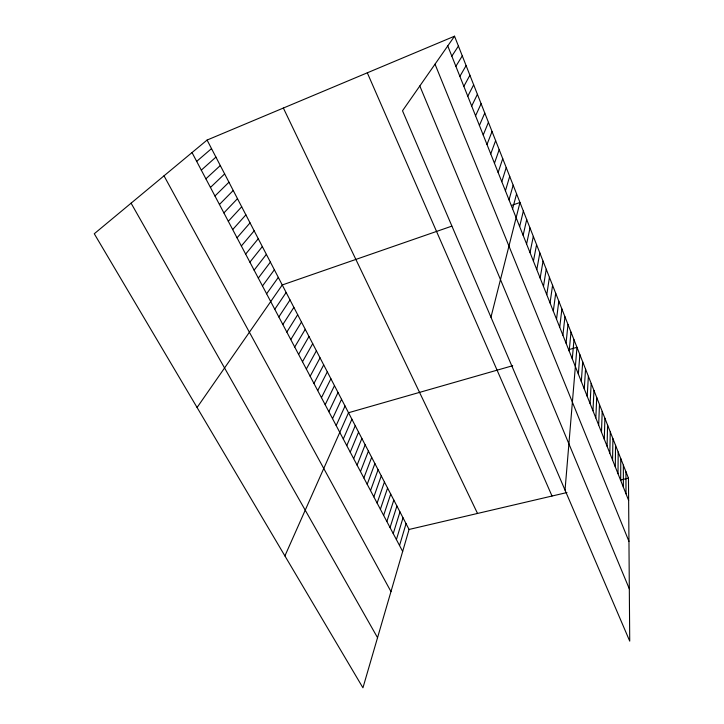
<?xml version="1.0" encoding="UTF-8"?>
<svg xmlns="http://www.w3.org/2000/svg" width="724" height="724" viewBox="0 0 724 724"><rect width="100%" height="100%" fill="white"/><g stroke="black" fill="none" stroke-linecap="round" stroke-linejoin="round"><path stroke-width="1.09" d="M620.694 480.437L620.776 458.591M618.006 473.686L618.169 451.984M615.3 466.889L615.554 445.323M612.576 460.039L612.92 438.626M609.834 453.152L610.26 431.893M607.074 446.21L607.59 425.106M604.287 439.215L604.902 418.264M601.49 432.183L602.196 411.386M598.667 425.097L599.472 404.463M595.825 417.956L596.721 397.485M592.965 410.77L593.961 390.462M590.087 403.53L591.182 383.394M587.182 396.236L588.377 376.272M584.259 388.888L585.553 369.104M581.318 381.494L582.711 361.891M578.349 374.046L579.852 354.624M565.028 490.121L576.974 347.303L568.765 349.647M572.286 358.796L573.996 339.746M569.173 350.995L571.01 332.144M566.05 343.131L567.987 324.479M562.892 335.212L564.955 316.759M559.715 327.23L561.896 308.985M556.521 319.193L558.81 301.157M553.299 311.094L555.706 293.265M550.05 302.922L552.575 285.319M546.774 294.695L549.426 277.31M543.471 286.405L546.249 269.247M540.149 278.052L543.054 261.12M536.792 269.636L539.832 252.929M533.416 261.147L536.584 244.685M530.013 252.595L533.317 236.377M526.583 243.979L530.022 227.997M523.126 235.291L526.701 219.562M519.642 226.54L523.352 211.055M490.953 317.23L519.977 202.494L511.397 205.471M512.592 208.811L516.583 193.86M509.017 199.842L513.162 185.154M207.082 140.058L409.069 529.461L362.941 687.8L94.274 233.752L207.082 140.058L454.536 36.2L628.468 478.157L629.726 641.12L402.508 110.772L454.536 36.2M399.539 545.525L406.055 523.651M505.424 190.81L509.705 176.394M396.399 539.579L403.024 517.805M393.232 533.588L399.974 511.931M501.795 181.697L506.23 167.552M390.055 527.561L396.906 506.013M386.851 521.497L393.82 500.067M498.139 172.511L502.728 158.647M383.63 515.398L390.716 494.076M380.381 509.253L387.584 488.048M377.123 503.071L384.444 481.985M494.456 163.244L499.189 149.669M373.837 496.854L381.276 475.885M370.525 490.591L378.091 469.749M490.736 153.904L495.632 140.628M367.204 484.293L374.887 463.568M363.855 477.949L371.665 457.36M486.99 144.492L492.049 131.506M360.48 471.568L368.426 451.097M357.086 465.143L365.158 444.808M353.674 458.672L361.873 438.473M483.216 134.999L488.429 122.32M350.235 452.165L358.57 432.101M346.778 445.613L355.24 425.685M343.294 439.025L351.891 419.223M479.406 125.433L484.781 113.053M284.903 555.923L348.516 412.734L512.683 365.711M336.171 425.531L345.04 406.028M475.568 115.777L481.107 103.722M332.533 418.644L341.547 399.286M328.868 411.703L338.027 392.498M471.695 106.048L477.406 94.31M325.176 404.716L334.479 385.666M321.456 397.675L330.913 378.779M317.718 390.589L327.32 371.855M467.785 96.238L473.668 84.817M313.954 383.458L323.7 364.887M310.153 376.272L320.062 357.864M463.849 86.337L469.903 75.251M306.333 369.032L316.397 350.796M302.487 361.747L312.705 343.683M298.614 354.416L308.985 336.515M459.876 76.364L466.111 65.603M294.713 347.022L305.247 329.302M290.786 339.583L301.483 322.044M455.876 66.3L462.283 55.884M286.822 332.09L297.691 314.732M282.84 324.542L293.872 307.365M451.83 56.146L458.419 46.083M278.821 316.94L290.025 299.953M274.785 309.284L286.152 292.487M197.082 407.494L282.251 284.966L451.785 226.15M266.604 293.799L278.324 277.392M262.477 285.98L274.369 269.771M258.314 278.097L270.387 262.097M254.115 270.161L266.378 254.359M249.898 262.16L262.332 246.576M245.644 254.106L258.269 238.73M241.354 245.988L254.169 230.829M237.038 237.807L250.042 222.874M232.685 229.571L245.888 214.865M228.304 221.273L241.698 206.793M223.888 212.91L237.481 198.666M219.435 204.485L233.237 190.475M214.956 195.996L228.956 182.222M210.44 187.444L224.648 173.914M205.888 178.828L220.304 165.543M201.299 170.14L215.933 157.108M196.675 161.389L211.526 148.61M409.069 529.461L566.964 492.537M620.631 479.985L628.468 478.157M131.089 203.173L377.539 637.672M164.013 175.823L390.969 591.589M192.023 152.565L402.662 551.444M283.365 108.039L477.523 513.452M367.303 72.807L552.014 496.031M419.811 85.966L629.328 588.874M435.024 64.165L628.957 541.38M447.758 45.911L628.64 500.411M625.925 471.677L626.007 493.795M623.355 465.152L623.364 487.143"/></g></svg>
